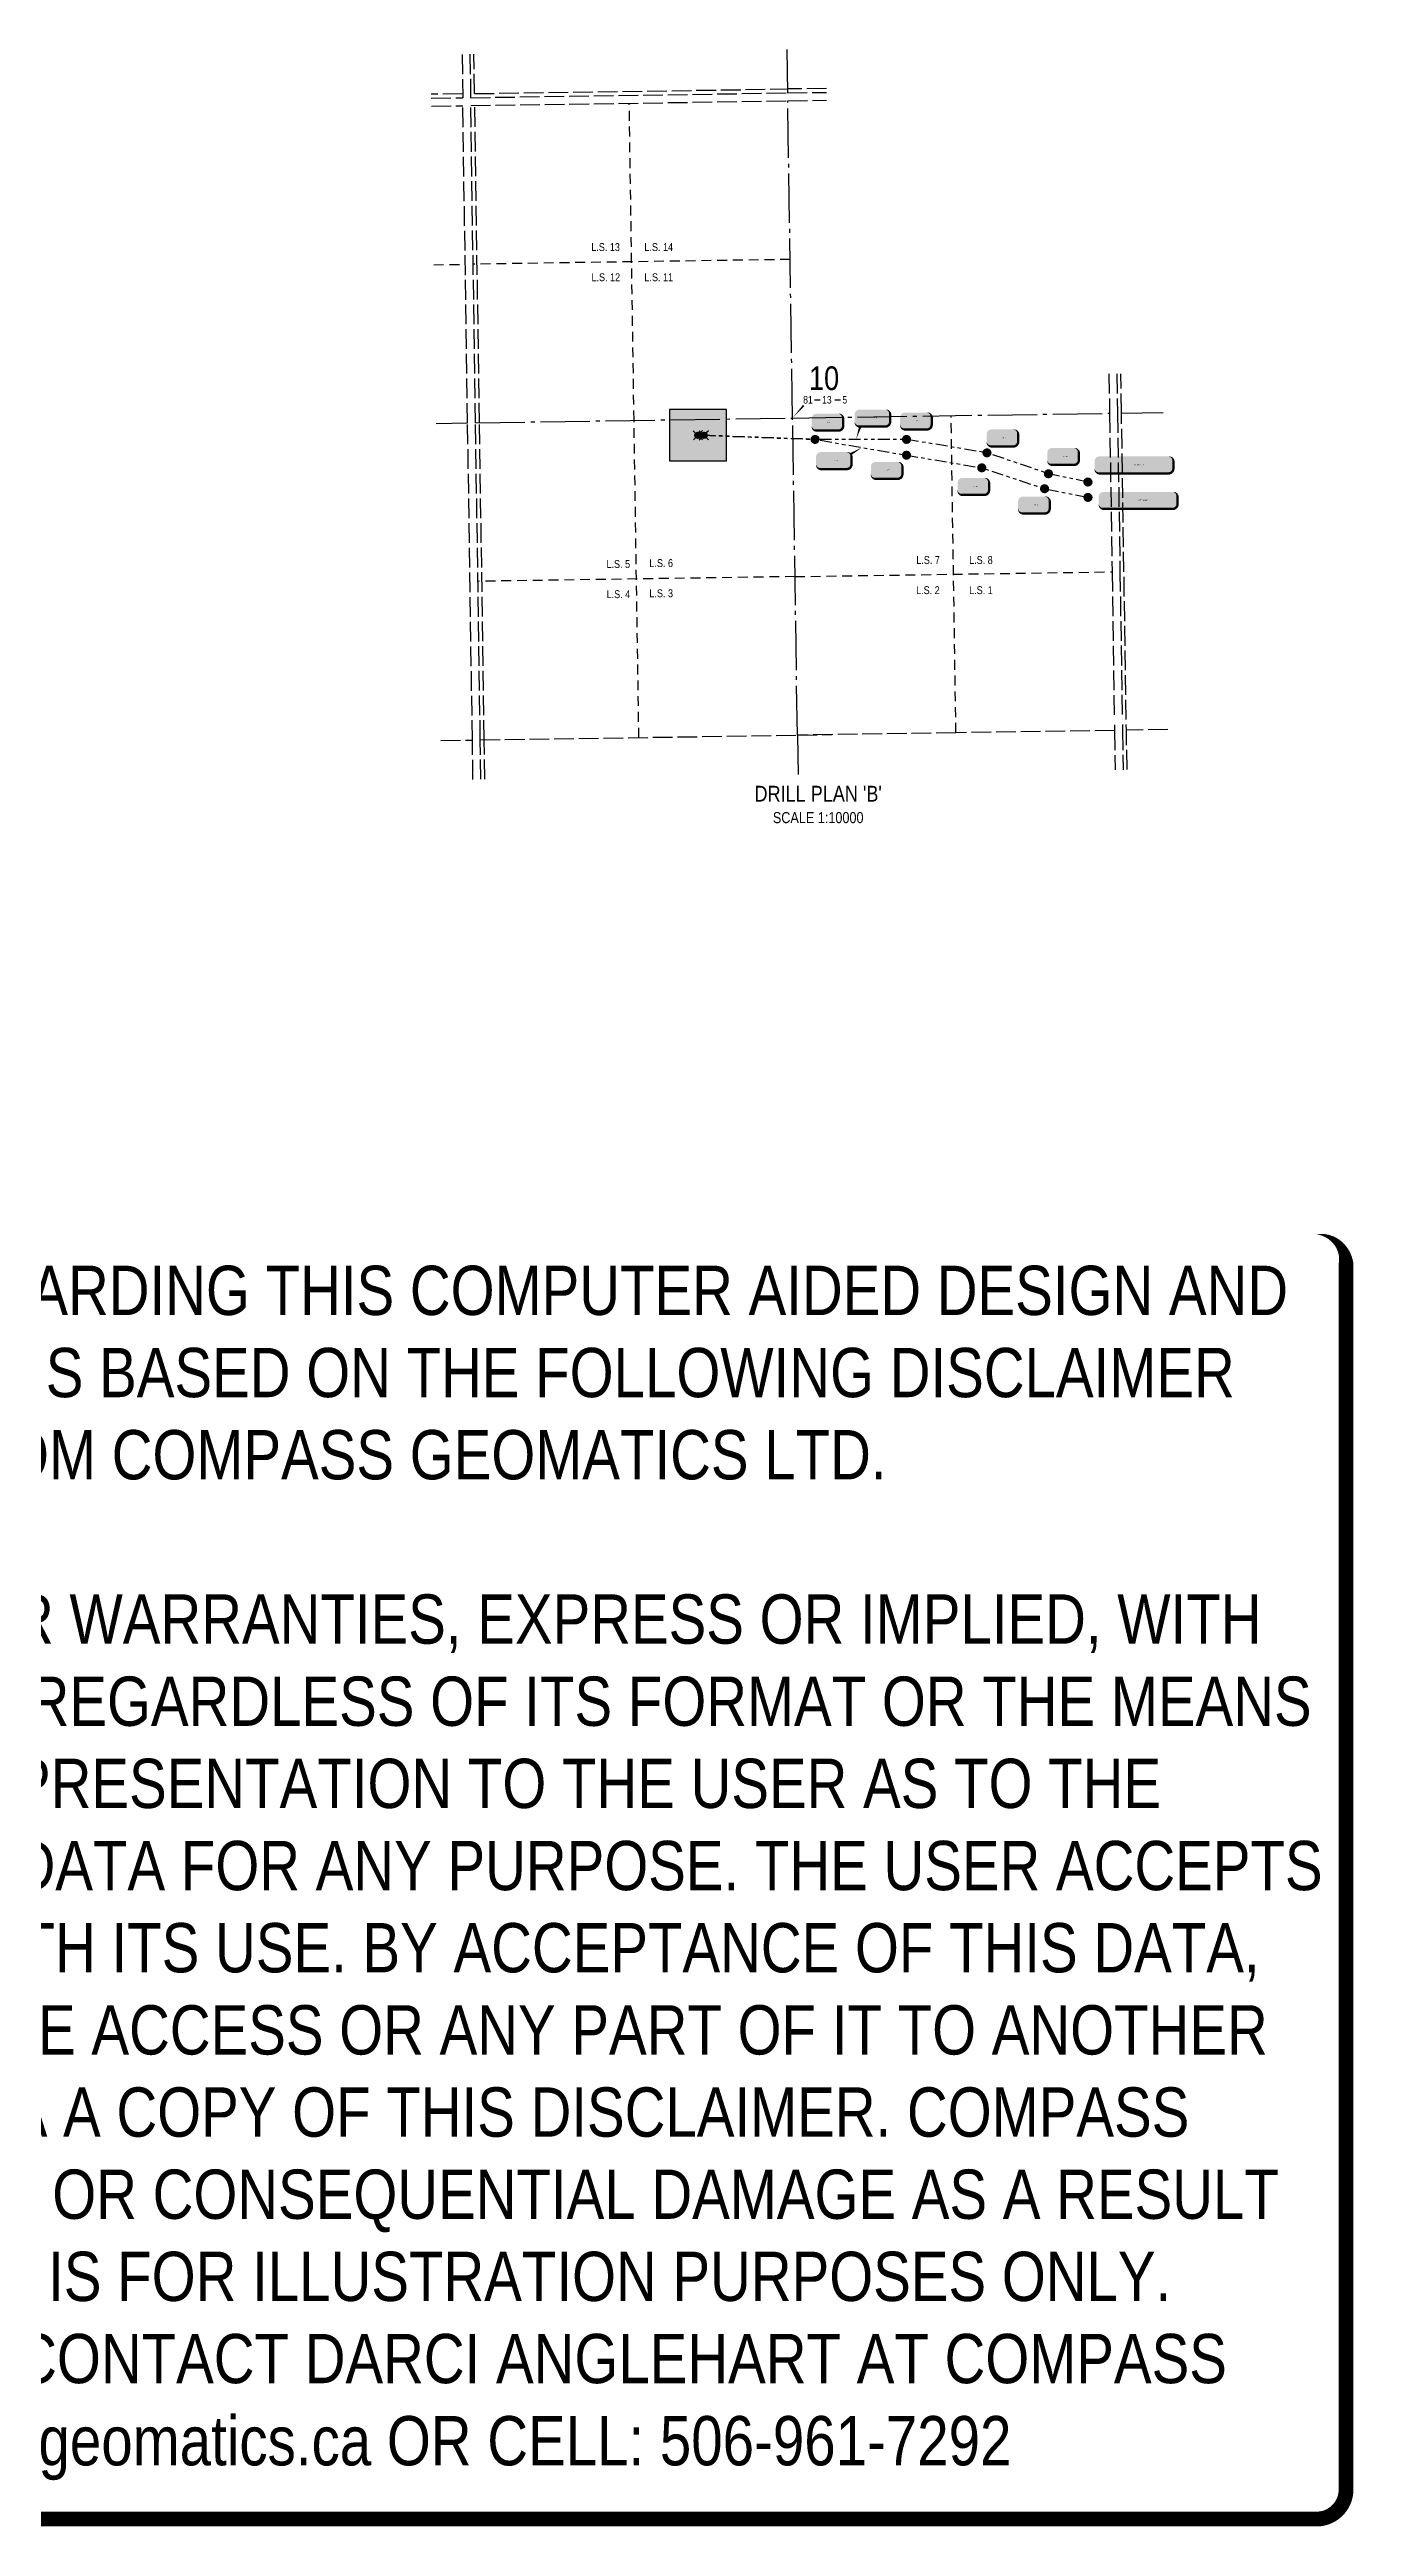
# Model space of a CAD drawing. Extents: x 562422 to 574052, y 6201080 to 6208306.
# Drawn here: x 570745 to 574052, y 6201080 to 6207361 of the extents above; entities that cross this region are included whole.
import ezdxf
from ezdxf.enums import TextEntityAlignment as Align

# ---------------------------------------------------------------- set-up
doc = ezdxf.new("R2018")
doc.units = 0
doc.header["$LTSCALE"] = 5
for name, pattern in [('foc-DRILLPATH', [14.75, 6, -1.75, 1.75, -1.75, 1.75, -1.75]), ('foc-LSD', [8, 5, -3]), ('foc-QUARTERLINE', [33, 25, -3, 2, -3]), ('foc-UNSURVEYED', [12.5, 10, -2.5])]:
    doc.linetypes.add(name, pattern=pattern)
doc.layers.get('Defpoints').update_dxf_attribs({"color": 9})
for name, color, linetype in [('10', 1, 'Continuous'), ('9', 3, 'Continuous'), ('C-CLOSURE', 7, 'Continuous'), ('CG-NOTES', 7, 'Continuous'), ('DETAIL-T', 7, 'Continuous'), ('L-MON', 1, 'Continuous'), ('L-SECLBL', 7, 'Continuous'), ('L-SECQ', 8, 'foc-QUARTERLINE'), ('L-SECTION-LSD', 7, 'foc-LSD'), ('L-USEC', 7, 'foc-UNSURVEYED'), ('P-PDRILLPATH', 12, 'foc-DRILLPATH'), ('P-PROPOSED', 10, 'Continuous'), ('P-PROPOSED-H', 21, 'Continuous')]:
    doc.layers.add(name, color=color, linetype=linetype)
doc.layers.add('DISCLAIMER', color=7, linetype='Continuous', plot=False)
doc.styles.add('100L', font='ARIALN.TTF', dxfattribs={"height": 11})
doc.styles.add('80', font='ARIALN.TTF', dxfattribs={"height": 10})
doc.styles.add('80CG', font='ARIALN.TTF', dxfattribs={"height": 10})
doc.styles.add('80L', font='ARIALN.TTF', dxfattribs={"height": 10})
doc.styles.add('SIMPLEX', font='ARIALN.TTF')
doc.styles.get("Standard").update_dxf_attribs({"font": 'ARIALN.TTF'})

# ---------------------------------------------------------------- blocks, each defined once
blk = doc.blocks.new('L-SECLBL')
at = {"layer": '9', "color": 7}
for p, q in [((-5.1, -27.8), (-12.3, -27.8)), ((20.7, -27.8), (13.5, -27.8))]:
    blk.add_line(p, q, dxfattribs=at)
at = {"layer": '10', "color": 2, "style": 'SIMPLEX'}
blk.add_attdef('SEC', text='', height=30, dxfattribs=at).set_placement((0, 0), align=Align.MIDDLE)
at = {"layer": '10', "color": 5, "style": '80L'}
blk.add_attdef('TWP', text='', height=9.5, dxfattribs=at).set_placement((-14.4, -27.4), align=Align.MIDDLE_RIGHT)
blk.add_attdef('RGE', text='', height=9.5, dxfattribs=at).set_placement((3.6, -27.4), align=Align.MIDDLE_CENTER)
blk.add_attdef('MER', text='', height=9.5, dxfattribs=at).set_placement((23.2, -27.4), align=Align.MIDDLE_LEFT)
blk = doc.blocks.new('WC')
at = {"layer": 'L-MON'}
h = blk.add_hatch(color=255, dxfattribs=at)
h.dxf.hatch_style = 1
edge = h.paths.add_edge_path()
edge.add_arc((0, 0), 0.9, 0, 360)
at = {"layer": 'L-MON', "color": 240, "flags": 128}
for points in [[(-0.62, 0.5), (-1.23, 1.12)], [(0.52, 0.61), (1.13, 1.21)], [(-1.18, -1.18), (-0.56, -0.57)], [(1.16, -1.18), (0.56, -0.57)]]:
    blk.add_lwpolyline(points, dxfattribs=at)
at = {"layer": 'L-MON', "color": 240}
for radius in [0.8, 0.373]:
    blk.add_circle((0, 0), radius, dxfattribs=at)
blk = doc.blocks.new('plbh')
at = {"layer": 'L-MON'}
h = blk.add_hatch(color=255, dxfattribs=at)
h.dxf.hatch_style = 1
edge = h.paths.add_edge_path()
edge.add_arc((0, 0), 1.16, 0, 360)
h = blk.add_hatch(color=256, dxfattribs=at)
h.dxf.hatch_style = 1
h.paths.add_polyline_path([(-0.96, 0, 1), (0.96, 0, 1)])
h.paths.add_polyline_path([(0.91, 0, -1), (-0.91, 0, -1)], flags=16)
h.paths.add_polyline_path([(0.45, 0, -1), (-0.45, 0, -1)], flags=0)
h = blk.add_hatch(color=256, dxfattribs=at)
h.dxf.hatch_style = 1
h.paths.add_polyline_path([(-0.45, 0, 1), (0.45, 0, 1)])
h.paths.add_polyline_path([(0.4, 0, -1), (-0.4, 0, -1)], flags=16)
at = {"layer": 'L-MON', "color": 240}
for radius in [0.96, 0.91, 0.45, 0.4]:
    blk.add_circle((0, 0), radius, dxfattribs=at)
blk = doc.blocks.new('*U67')
h = blk.add_hatch(color=255)
edge = h.paths.add_edge_path()
edge.add_line((-14, -11.5), (14, -11.5))
edge.add_arc((14, -5.5), 6, 270, 360)
edge.add_line((20, -5.5), (20, 4))
edge.add_arc((14, 4), 6, 0, 90)
edge.add_line((14, 10), (-14, 10))
edge.add_arc((-14, 4), 6, 90, 180)
edge.add_line((-20, 4), (-20, -5.5))
edge.add_arc((-14, -5.5), 6, 180, 270)
at = {"color": 14, "flags": 128}
blk.add_lwpolyline([(-14, -11.5, 3, 3, 0), (14, -11.5, 3, 3, 0.414214), (20, -5.5, 3, 3, 0), (20, 4, 3, 0, 0.414214), (14, 10, 0, 0, 0), (-14, 10, 0, 0, 0.414214), (-20, 4, 0, 0, 0), (-20, -5.5, 0, 3, 0.414214)], format="xyseb", close=True, dxfattribs=at)
at = {"color": 14, "lineweight": 30, "flags": 104}
blk.add_attdef('ENTER_TEXT', text='', height=10, dxfattribs=at).set_placement((0, 0), align=Align.MIDDLE_CENTER)
blk = doc.blocks.new('*U66')
h = blk.add_hatch(color=255)
edge = h.paths.add_edge_path()
edge.add_line((-44, -11.5), (44, -11.5))
edge.add_arc((44, -5.5), 6, 270, 360)
edge.add_line((50, -5.5), (50, 4))
edge.add_arc((44, 4), 6, 0, 90)
edge.add_line((44, 10), (-44, 10))
edge.add_arc((-44, 4), 6, 90, 180)
edge.add_line((-50, 4), (-50, -5.5))
edge.add_arc((-44, -5.5), 6, 180, 270)
at = {"color": 14, "flags": 128}
blk.add_lwpolyline([(-44, -11.5, 3, 3, 0), (44, -11.5, 3, 3, 0.414214), (50, -5.5, 3, 3, 0), (50, 4, 3, 0, 0.414214), (44, 10, 0, 0, 0), (-44, 10, 0, 0, 0.414214), (-50, 4, 0, 0, 0), (-50, -5.5, 0, 3, 0.414214)], format="xyseb", close=True, dxfattribs=at)
at = {"color": 14, "lineweight": 30, "flags": 104}
blk.add_attdef('ENTER_TEXT', text='', height=10, dxfattribs=at).set_placement((0, 0), align=Align.MIDDLE_CENTER)
blk = doc.blocks.new('*U68')
h = blk.add_hatch(color=255)
edge = h.paths.add_edge_path()
edge.add_line((-16.5, -11.5), (16.5, -11.5))
edge.add_arc((16.5, -5.5), 6, 270, 360)
edge.add_line((22.5, -5.5), (22.5, 4))
edge.add_arc((16.5, 4), 6, 0, 90)
edge.add_line((16.5, 10), (-16.5, 10))
edge.add_arc((-16.5, 4), 6, 90, 180)
edge.add_line((-22.5, 4), (-22.5, -5.5))
edge.add_arc((-16.5, -5.5), 6, 180, 270)
at = {"color": 14, "flags": 128}
blk.add_lwpolyline([(-16.5, -11.5, 3, 3, 0), (16.5, -11.5, 3, 3, 0.414214), (22.5, -5.5, 3, 3, 0), (22.5, 4, 3, 0, 0.414214), (16.5, 10, 0, 0, 0), (-16.5, 10, 0, 0, 0.414214), (-22.5, 4, 0, 0, 0), (-22.5, -5.5, 0, 3, 0.414214)], format="xyseb", close=True, dxfattribs=at)
at = {"color": 14, "lineweight": 30, "flags": 104}
blk.add_attdef('ENTER_TEXT', text='', height=10, dxfattribs=at).set_placement((0, 0), align=Align.MIDDLE_CENTER)
blk = doc.blocks.new('Disclaimer_Legal')
at = {"layer": 'DISCLAIMER', "color": 254, "flags": 128}
blk.add_lwpolyline([(-3612.9, -1104.6, 37.5, 37.5, 0), (4096.1, -1104.6, 37.5, 37.5, 0.414214), (4171.1, -1029.6, 37.5, 37.5, 0), (4171.1, 2078.7, 37.5, 0, 0.414214), (4096.1, 2153.7, 0, 0, 0), (-3612.9, 2153.7, 0, 0, 0.414214), (-3687.9, 2078.7, 0, 0, 0), (-3687.9, -1029.6, 0, 37.5, 0.414214)], format="xyseb", close=True, dxfattribs=at)
at = {"layer": 'DISCLAIMER', "color": 254, "insert": (241.6, 533.9), "char_height": 125, "width": 7717.568, "attachment_point": 5, "style": '80'}
blk.add_mtext('NOTICE TO THE CORPORATION, PERSON &/OR PERSONS REGARDING THIS COMPUTER AIDED DESIGN AND DRAFTING (CADD) FILES. ACCEPTANCE OF THE CADD DATA IS BASED ON THE FOLLOWING DISCLAIMER WHICH COVERS ALL CADD DATA RECIEVED FROM COMPASS GEOMATICS LTD.\\P{\\fArial Narrow|b1|i0|c0|p34;DISCLAIMER}\\PCOMPASS GEOMATICS LTD. MAKES NO REPRESENTATION OR WARRANTIES, EXPRESS OR IMPLIED, WITH RESPECT TO THE REUSE OF THE DATA PROVIDED HEREWITH, REGARDLESS OF ITS FORMAT OR THE MEANS OF ITS TRANSMISSION. THERE IS NO GUARANTEE OR REPRESENTATION TO THE USER AS TO THE ACCURACY, CURRENCY, SUITABILITY OR RELIABILITY OF THIS DATA FOR ANY PURPOSE. THE USER ACCEPTS THE DATA "AS IS", AND ASSUMES ALL RISKS ASSOCIATED WITH ITS USE. BY ACCEPTANCE OF THIS DATA, THE USER AGREES NOT TO TRANSMIT THIS DATA OR PROVIDE ACCESS OR ANY PART OF IT TO ANOTHER PARTY UNLESS THE USER SHALL INCLUDE WITH THE DATA A COPY OF THIS DISCLAIMER. COMPASS GEOMATICS LTD. ASSUMES NO RESPONSIBILITY FOR ACTUAL OR CONSEQUENTIAL DAMAGE AS A RESULT OF ANY USER\'S RELIANCE ON THIS DATA. THIS CADD FILE IS FOR ILLUSTRATION PURPOSES ONLY.\\PIF YOU REQUIRE MORE ACCURATE INFORMATION, PLEASE CONTACT DARCI ANGLEHART AT COMPASS GEOMATICS LTD. VIA EMAIL: darci.anglehart@compassgeomatics.ca OR CELL: 506-961-7292', dxfattribs=at)

msp = doc.modelspace()

# ---------------------------------------------------------------- hatches: boundary and pattern name
at = {"layer": 'P-PROPOSED-H'}
h = msp.add_hatch(color=256, dxfattribs=at)
h.dxf.hatch_style = 1
h.paths.add_polyline_path([(572317.389, 6206318.195), (572462.317, 6206318.171), (572462.339, 6206448.112), (572317.411, 6206448.136)])

# ---------------------------------------------------------------- linework, layer by layer
at = {"layer": 'C-CLOSURE', "color": 14, "flags": 128}
for points in [[(572805.46, 6206352.049, 0, 6, 0), (572777.354, 6206335.358, 0, 0, 0)], [(572790.687, 6206372.535, 0, 6, 0), (572801.438, 6206405.45, 0, 0, 0)]]:
    msp.add_lwpolyline(points, format="xyseb", dxfattribs=at)
at = {"layer": 'L-SECLBL', "flags": 128}
msp.add_lwpolyline([(572629.715, 6206426.88, 0, 4.998, 0), (572657.766, 6206458.454, 0, 0, 0)], format="xyseb", dxfattribs=at)
at = {"layer": 'L-SECQ'}
for p, q in [((572615.423, 6207361.331), (572617.106, 6207251.29)), ((572629.715, 6206426.88), (572617.413, 6207231.184)), ((571825.75, 6206414.838), (572629.715, 6206426.88)), ((572629.715, 6206426.88), (573433.679, 6206438.921)), ((572642.017, 6205622.574), (572629.715, 6206426.88)), ((571725.807, 6206413.341), (571805.645, 6206414.537)), ((572642.017, 6205622.574), (572643.541, 6205522.631))]:
    msp.add_line(p, q, dxfattribs=at)
at = {"layer": 'L-SECQ', "flags": 128}
msp.add_lwpolyline([(573463.837, 6206439.372), (573569.686, 6206440.957)], dxfattribs=at)
at = {"layer": 'L-SECTION-LSD'}
for p, q in [((572227.733, 6206420.859), (572215.509, 6207225.163)), ((572623.564, 6206829.032), (571819.678, 6206816.99)), ((572239.957, 6205616.556), (572227.733, 6206420.859)), ((572635.866, 6206024.727), (571831.823, 6206012.688))]:
    msp.add_line(p, q, dxfattribs=at)
at = {"layer": 'L-SECTION-LSD', "flags": 128}
for points in [[(571719.734, 6206815.493), (571799.573, 6206816.689)], [(573044.078, 6205628.592), (573031.697, 6206432.9)], [(572635.866, 6206024.727), (573439.91, 6206036.767)]]:
    msp.add_lwpolyline(points, dxfattribs=at)
at = {"layer": 'L-USEC'}
for p, q in [((571791.535, 6207348.987), (571793.197, 6207238.946)), ((571811.641, 6207349.289), (571813.302, 6207239.247)), ((571823.203, 6207249.45), (571821.693, 6207349.439)), ((571793.045, 6207248.998), (571713.206, 6207247.802)), ((571713.358, 6207237.75), (571793.197, 6207238.946)), ((571813.302, 6207239.247), (572617.112, 6207251.29)), ((571823.203, 6207249.451), (572616.961, 6207261.343)), ((572715.63, 6207262.82), (572616.952, 6207261.342)), ((572617.112, 6207251.29), (572715.801, 6207252.769)), ((572617.413, 6207231.184), (572716.143, 6207232.664)), ((571713.662, 6207217.644), (571793.5, 6207218.841)), ((571805.645, 6206414.537), (571793.5, 6207218.841)), ((571813.606, 6207219.142), (572617.413, 6207231.184)), ((571825.75, 6206414.841), (571813.606, 6207219.144)), ((571835.803, 6206414.993), (571823.658, 6207219.296)), ((573432.131, 6206538.86), (573433.679, 6206438.921)), ((573452.237, 6206539.161), (573453.785, 6206439.232)), ((573463.837, 6206439.372), (573462.289, 6206539.312)), ((571847.948, 6205610.691), (571835.803, 6206414.993)), ((573433.679, 6206438.921), (573439.91, 6206036.767)), ((573453.785, 6206439.232), (573460.015, 6206037.078)), ((573470.068, 6206037.22), (573463.837, 6206439.372)), ((571817.79, 6205610.236), (571805.645, 6206414.537)), ((571837.896, 6205610.539), (571825.75, 6206414.841)), ((573439.91, 6206036.767), (573445.715, 6205662.023)), ((573460.015, 6206037.078), (573465.825, 6205662.023)), ((573475.88, 6205662.023), (573470.068, 6206037.22)), ((571737.953, 6205609.041), (571817.79, 6205610.236)), ((571819.301, 6205510.293), (571817.79, 6205610.236)), ((571837.896, 6205610.537), (572642.017, 6205622.574)), ((571839.406, 6205510.594), (571837.896, 6205610.54)), ((571849.459, 6205510.744), (571847.948, 6205610.691)), ((573044.078, 6205628.592), (572642.017, 6205622.572)), ((572642.017, 6205622.574), (572729.417, 6205623.883)), ((573446.139, 6205634.612), (573044.078, 6205628.592)), ((573445.915, 6205649.095), (573446.139, 6205634.612)), ((573446.139, 6205634.612), (573447.687, 6205534.669)), ((573466.02, 6205649.406), (573466.245, 6205634.923)), ((573466.245, 6205634.913), (573467.793, 6205534.97)), ((573476.297, 6205635.063), (573476.073, 6205649.561)), ((573581.729, 6205636.641), (573476.297, 6205635.063)), ((573477.845, 6205535.12), (573476.297, 6205635.063))]:
    msp.add_line(p, q, dxfattribs=at)
at = {"layer": 'P-PDRILLPATH', "flags": 128}
for points in [[(573378.642, 6206264.535), (573278.642, 6206285.535), (573122.642, 6206338.535), (572918.642, 6206372.535), (572686.642, 6206372.535), (572404.867, 6206383.151)], [(572404.867, 6206383.151), (572686.642, 6206372.535), (572918.642, 6206332.535), (573109.642, 6206300.535), (573268.642, 6206247.535), (573378.642, 6206225.535)]]:
    msp.add_lwpolyline(points, dxfattribs=at)
at = {"layer": 'P-PROPOSED', "flags": 128}
msp.add_lwpolyline([(572317.389, 6206318.195), (572462.317, 6206318.171), (572462.339, 6206448.112), (572317.411, 6206448.136)], close=True, dxfattribs=at)

# ---------------------------------------------------------------- block references
at = {"layer": 'CG-NOTES'}
ref = msp.add_blockref('*U67', (572718.086, 6206417.93), dxfattribs=dict(at, xscale=1.999088000000003, yscale=1.999088000000003, zscale=1.999088000000003))
lines = msp.add_mtext('MEP', dxfattribs={"layer": '0', "color": 14, "insert": (572717.738, 6206417.93), "char_height": 2.5, "attachment_point": 1})
ref.add_attrib('ENTER_TEXT', '', (572717.738, 6206417.93), dxfattribs={"flags": 104}).embed_mtext(lines)
ref = msp.add_blockref('*U68', (572832.183, 6206428.295), dxfattribs=dict(at, xscale=1.999088000000003, yscale=1.999088000000003, zscale=1.999088000000003))
lines = msp.add_mtext('LEG #2', dxfattribs={"layer": '0', "color": 14, "insert": (572832.183, 6206428.295), "char_height": 2.5, "attachment_point": 1})
ref.add_attrib('ENTER_TEXT', '', (572832.183, 6206428.295), dxfattribs={"flags": 104}).embed_mtext(lines)
ref = msp.add_blockref('*U67', (572942.531, 6206420.792), dxfattribs=dict(at, xscale=1.999088000000003, yscale=1.999088000000003, zscale=1.999088000000003))
lines = msp.add_mtext('WP #1', dxfattribs={"layer": '0', "color": 14, "insert": (572942.531, 6206420.792), "char_height": 2.5, "attachment_point": 1})
ref.add_attrib('ENTER_TEXT', '', (572942.531, 6206420.792), dxfattribs={"flags": 104}).embed_mtext(lines)
ref = msp.add_blockref('*U67', (573161.876, 6206377.823), dxfattribs=dict(at, xscale=1.999088000000003, yscale=1.999088000000003, zscale=1.999088000000003))
lines = msp.add_mtext('WP #2', dxfattribs={"layer": '0', "color": 14, "insert": (573161.876, 6206377.823), "char_height": 2.5, "attachment_point": 1})
ref.add_attrib('ENTER_TEXT', '', (573161.876, 6206377.823), dxfattribs={"flags": 104}).embed_mtext(lines)
ref = msp.add_blockref('*U67', (573315.703, 6206330.872), dxfattribs=dict(at, xscale=1.999088000000003, yscale=1.999088000000003, zscale=1.999088000000003))
lines = msp.add_mtext('WP #3', dxfattribs={"layer": '0', "color": 14, "insert": (573316.091, 6206330.872), "char_height": 2.5, "attachment_point": 1})
ref.add_attrib('ENTER_TEXT', '', (573316.091, 6206330.872), dxfattribs={"flags": 104}).embed_mtext(lines)
ref = msp.add_blockref('*U68', (572734.258, 6206320.387), dxfattribs=dict(at, xscale=1.999088000000003, yscale=1.999088000000003, zscale=1.999088000000003))
lines = msp.add_mtext('LEG #1', dxfattribs={"layer": '0', "color": 14, "insert": (572734.258, 6206320.387), "char_height": 2.5, "attachment_point": 1})
ref.add_attrib('ENTER_TEXT', '', (572734.258, 6206320.387), dxfattribs={"flags": 104}).embed_mtext(lines)
ref = msp.add_blockref('*U67', (572868.264, 6206295.578), dxfattribs=dict(at, xscale=1.999088000000003, yscale=1.999088000000003, zscale=1.999088000000003))
lines = msp.add_mtext('WP #1', dxfattribs={"layer": '0', "color": 14, "insert": (572868.264, 6206295.578), "char_height": 2.5, "attachment_point": 1})
ref.add_attrib('ENTER_TEXT', '', (572868.264, 6206295.578), dxfattribs={"flags": 104}).embed_mtext(lines)
ref = msp.add_blockref('*U66', (573495.477, 6206309.44), dxfattribs=dict(at, xscale=1.999088000000003, yscale=1.999088000000003, zscale=1.999088000000003))
lines = msp.add_mtext('BOTTOM HOLE', dxfattribs={"layer": '0', "color": 14, "insert": (573495.477, 6206309.44), "char_height": 2.5, "attachment_point": 1})
ref.add_attrib('ENTER_TEXT', '', (573495.477, 6206309.44), dxfattribs={"flags": 104}).embed_mtext(lines)
ref = msp.add_blockref('*U67', (573087.978, 6206254.789), dxfattribs=dict(at, xscale=1.999088000000003, yscale=1.999088000000003, zscale=1.999088000000003))
lines = msp.add_mtext('WP #2', dxfattribs={"layer": '0', "color": 14, "insert": (573087.978, 6206254.789), "char_height": 2.5, "attachment_point": 1})
ref.add_attrib('ENTER_TEXT', '', (573087.978, 6206254.789), dxfattribs={"flags": 104}).embed_mtext(lines)
ref = msp.add_blockref('*U67', (573241.805, 6206207.838), dxfattribs=dict(at, xscale=1.999088000000003, yscale=1.999088000000003, zscale=1.999088000000003))
lines = msp.add_mtext('WP #3', dxfattribs={"layer": '0', "color": 14, "insert": (573242.193, 6206207.838), "char_height": 2.5, "attachment_point": 1})
ref.add_attrib('ENTER_TEXT', '', (573242.193, 6206207.838), dxfattribs={"flags": 104}).embed_mtext(lines)
ref = msp.add_blockref('*U66', (573506.059, 6206219.407), dxfattribs=dict(at, xscale=1.999088000000003, yscale=1.999088000000003, zscale=1.999088000000003))
lines = msp.add_mtext('BOTTOM HOLE', dxfattribs={"layer": '0', "color": 14, "insert": (573506.059, 6206219.407), "char_height": 2.5, "attachment_point": 1})
ref.add_attrib('ENTER_TEXT', '', (573506.059, 6206219.407), dxfattribs={"flags": 104}).embed_mtext(lines)
at = {"layer": 'Defpoints'}
msp.add_blockref('Disclaimer_Legal', (569862.262, 6202203.204), dxfattribs=at)
at = {"layer": 'L-MON', "xscale": 9.99544, "yscale": 9.99544, "zscale": 9.99544}
for name, p in [('WC', (572389.867, 6206383.154)), ('WC', (572404.867, 6206383.151)), ('plbh', (572686.642, 6206372.535)), ('plbh', (572918.647, 6206372.531)), ('plbh', (572918.642, 6206332.535)), ('plbh', (573109.642, 6206300.535)), ('plbh', (573122.647, 6206338.531)), ('plbh', (573278.647, 6206285.531)), ('plbh', (573268.642, 6206247.535)), ('plbh', (573378.642, 6206225.535)), ('plbh', (573378.647, 6206264.531))]:
    msp.add_blockref(name, p, dxfattribs=at)
at = {"layer": 'L-SECLBL', "xscale": 1.999081999999987, "yscale": 1.999081999999987, "zscale": 1.999081999999987}
msp.add_blockref('L-SECLBL', (572709.621, 6206527.851), dxfattribs=at).add_auto_attribs({'SEC': '10', 'TWP': '81', 'RGE': '13', 'MER': '5'})

# ---------------------------------------------------------------- texts
at = {"layer": 'DETAIL-T', "color": 3, "insert": (572468.952, 6205494.133), "char_height": 39.98176, "width": 451.46243, "attachment_point": 1, "style": '80CG'}
msp.add_mtext("\\pxqc;DRILL PLAN 'B'\\P{\\H0.7x;SCALE 1:10000}", dxfattribs=at)

# ---------------------------------------------------------------- next in the draw order: texts
at = {"layer": 'L-SECTION-LSD', "attachment_point": 1, "style": '100L', "bg_fill": 3, "box_fill_scale": 1.5, "bg_fill_color": 256, "bg_fill_transparency": 0}
for s, width, insert, char_height in [('\\pxqr;L.S. 13', 73.63484, (572118.161, 6206870.378), 19.99088), ('L.S. 14', 73.96266, (572254.018, 6206870.378), 19.9909), ('\\pxqr;L.S. 12', 74.1896, (572118.161, 6206793.844), 19.99088), ('\\pxql;L.S. 11', 72.86575, (572254.018, 6206793.844), 19.99088), ('\\pxql;L.S. 6', 60.93846, (572266.69, 6206068.899), 19.99088), ('\\pxqr;L.S. 7', 61.73278, (572941.603, 6206076.799), 19.99088), ('L.S. 8', 60.77456, (573077.46, 6206076.799), 19.9909), ('\\pxql;L.S. 3', 60.72413, (572266.69, 6205992.365), 19.99088), ('\\pxqr;L.S. 2', 61.27888, (572941.603, 6206000.265), 19.99088), ('L.S. 1', 59.95503, (573077.46, 6206000.265), 19.9909)]:
    msp.add_mtext_dynamic_manual_height_columns(s, width=width, gutter_width=109.95, heights=[0], dxfattribs=dict(at, insert=insert, char_height=char_height))

# ---------------------------------------------------------------- next in the draw order: texts
at = {"layer": 'L-SECTION-LSD', "char_height": 19.99088, "attachment_point": 1, "style": '100L', "bg_fill": 3, "box_fill_scale": 1.5, "bg_fill_color": 256, "bg_fill_transparency": 0}
for s, width, insert in [('\\pxqr;L.S. 5', 60.77456, (572156.921, 6206066.684)), ('\\pxqr;L.S. 4', 61.05194, (572156.921, 6205990.149))]:
    msp.add_mtext_dynamic_manual_height_columns(s, width=width, gutter_width=109.95, heights=[0], dxfattribs=dict(at, insert=insert))

doc.saveas('drawing.dxf')
